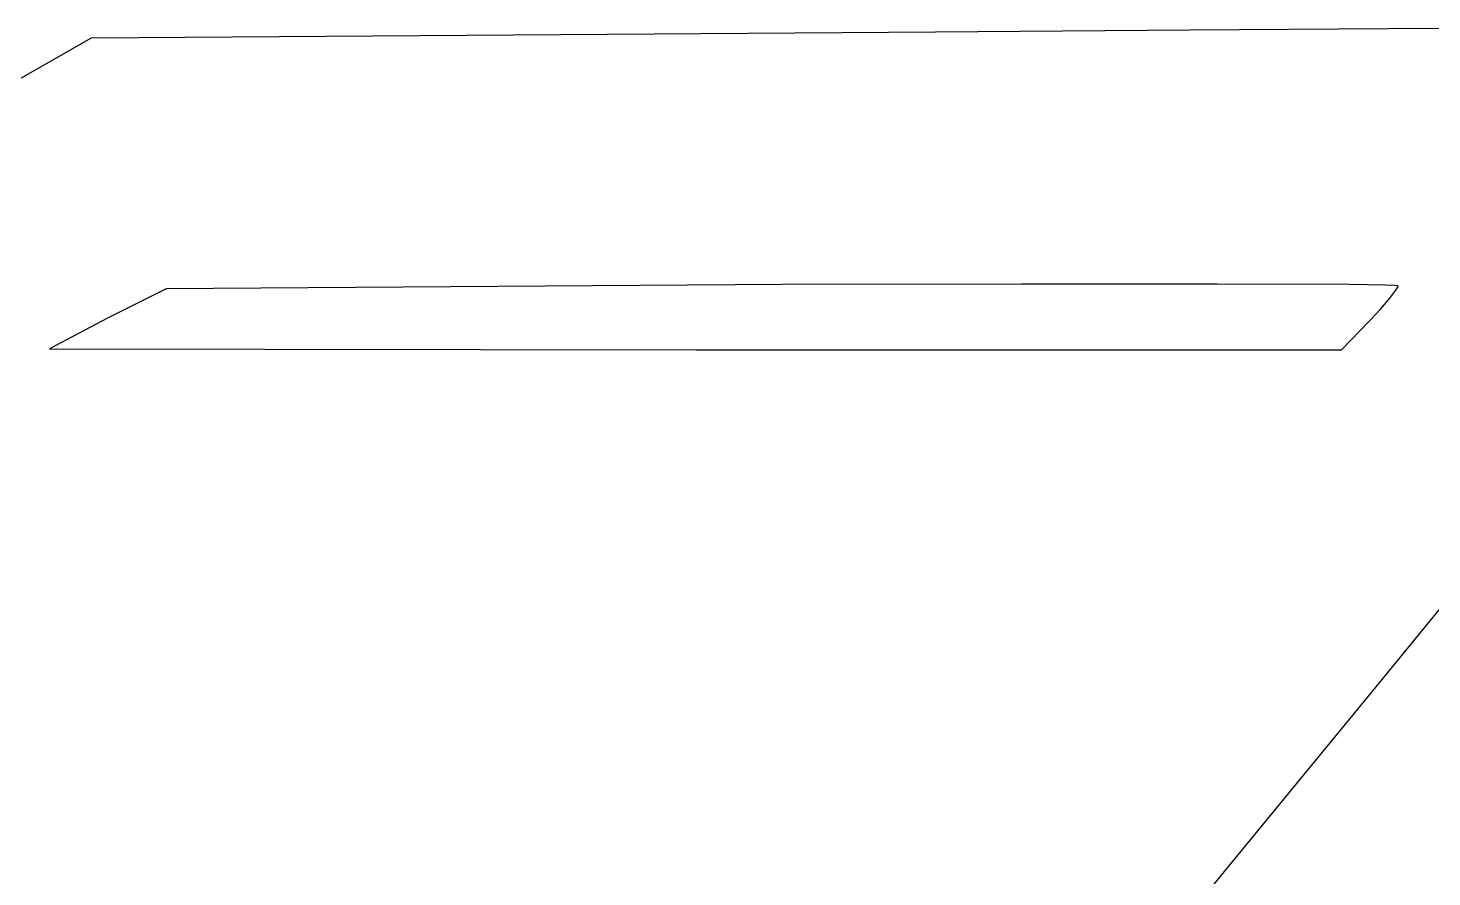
# Model space of a CAD drawing. Extents: x 41 to 5723, y -4869 to 395.
# Drawn here: x 513 to 1398, y -901 to -367 of the extents above; entities that cross this region are included whole.
import ezdxf

# ---------------------------------------------------------------- set-up
doc = ezdxf.new("R2010")
doc.units = 0

msp = doc.modelspace()

# ---------------------------------------------------------------- linework, layer by layer
at = {"layer": 'Layer 1'}
for p, q in [((553.37442, -372.84259), (1085.18642, -368.87384)), ((1085.18642, -368.87384), (1245.274867, -367.611643)), ((1245.274867, -367.611643), (1370.357686, -366.837789)), ((1370.357686, -366.837789), (1464.930715, -366.606537)), ((431.00442, -442.29569), (553.37442, -372.84259)), ((988.6224, -528.289192), (600.3464, -530.935022)), ((1139.424541, -527.927455), (988.6224, -528.289192)), ((1262.879525, -527.875778), (1139.424541, -527.927455)), ((1346.274947, -528.196172), (1262.879525, -527.875778)), ((1368.977695, -528.515275), (1346.274947, -528.196172)), ((1374.885119, -528.717944), (1368.977695, -528.515275)), ((1376.8984, -528.95065), (1374.885119, -528.717944)), ((1375.503132, -531.803196), (1376.537956, -530.051364)), ((1376.537956, -530.051364), (1376.8984, -528.95065)), ((600.3464, -530.935022), (563.3048, -549.455822)), ((1366.01532, -543.461377), (1371.689401, -536.888149)), ((1371.689401, -536.888149), (1375.503132, -531.803196)), ((1359.039, -550.77875), (1366.01532, -543.461377)), ((563.3048, -549.455822), (526.9246, -568.638122)), ((1341.1796, -569.29958), (1359.039, -550.77878)), ((1359.039, -550.77878), (1359.039, -550.77875)), ((526.9246, -568.638122), (934.3826, -569.29958)), ((934.3826, -569.29958), (1341.1796, -569.29958)), ((1450.3151, -674.47115), (1360.935512, -783.942537)), ((1360.935512, -783.942537), (1271.0601, -893.41415)), ((1271.0601, -893.41415), (1246.387086, -923.435708))]:
    msp.add_line(p, q, dxfattribs=at)

doc.saveas('drawing.dxf')
